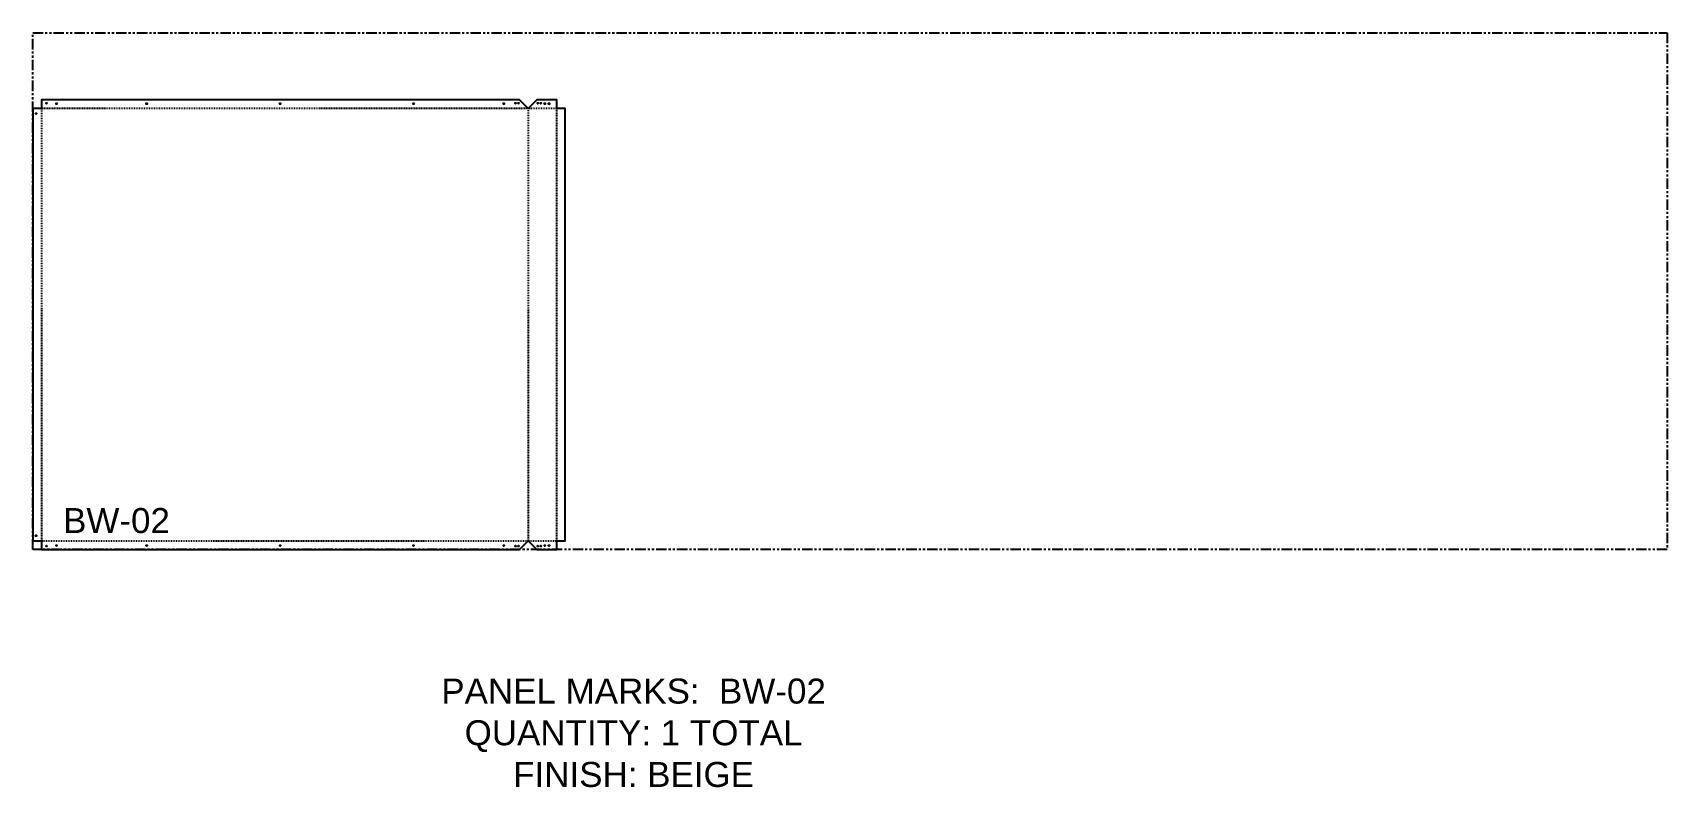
# Model space of a CAD drawing. Header units: inches. Extents: x 0 to 196, y -29 to 62.
import ezdxf

# ---------------------------------------------------------------- set-up
doc = ezdxf.new("R2010")
doc.units = ezdxf.units.IN
doc.header["$MEASUREMENT"] = 0
doc.linetypes.add('HIDDEN', pattern=[0.375, 0.25, -0.125])
doc.linetypes.add('PHANTOM', pattern=[2.5, 1.25, -0.25, 0.25, -0.25, 0.25, -0.25])
for name, color, linetype in [('DETAIL', 7, 'Continuous'), ('HOLES', 6, 'Continuous'), ('ROUT', 1, 'HIDDEN'), ('SHEET', 5, 'PHANTOM'), ('TEXT', 2, 'PHANTOM')]:
    doc.layers.add(name, color=color, linetype=linetype)
doc.styles.get("Standard").update_dxf_attribs({"font": 'arial.ttf'})

msp = doc.modelspace()

# ---------------------------------------------------------------- linework, layer by layer
at = {"layer": 'DETAIL', "ltscale": 0.25}
msp.add_lwpolyline([(1.04, 0), (58.38, 0), (59.41, 1.04), (60.45, 0), (62.85, 0), (62.85, 1.04), (63.85, 1.04), (63.85, 52.91), (62.85, 52.91), (62.85, 53.95), (60.45, 53.95), (59.41, 52.91), (58.38, 53.95), (1.04, 53.95), (1.04, 52.91), (0, 52.91), (0, 1.04), (1.04, 1.04)], close=True, dxfattribs=at)
at = {"layer": 'HOLES', "ltscale": 0.25}
for centre in [(1.66, 53.54), (2.86, 53.48), (13.67, 53.48), (29.67, 53.48), (45.67, 53.48), (56.48, 53.48), (57.88, 53.54), (58.26, 53.54), (60.57, 53.54), (60.94, 53.54), (61.41, 53.48), (61.91, 53.48), (0.41, 52.29), (0.41, 1.66), (1.66, 0.41), (2.86, 0.47), (13.67, 0.47), (29.67, 0.47), (45.67, 0.47), (56.48, 0.47), (57.88, 0.41), (58.26, 0.41), (60.57, 0.41), (60.94, 0.41), (61.41, 0.47), (61.91, 0.47)]:
    msp.add_circle(centre, 0.0625, dxfattribs=at)
at = {"layer": 'ROUT', "ltscale": 0.25}
for p, q in [((1.04, 53.95), (1.04, 0)), ((59.41, 52.91), (59.41, 1.04))]:
    msp.add_line(p, q, dxfattribs=at)
msp.add_lwpolyline([(0, 1.04), (62.85, 1.04), (62.85, 52.91), (0, 52.91)], dxfattribs=at)
at = {"layer": 'SHEET'}
msp.add_lwpolyline([(0, 62), (196, 62), (196, 0), (0, 0)], close=True, dxfattribs=at)

# ---------------------------------------------------------------- texts
at = {"layer": 'TEXT', "char_height": 3, "attachment_point": 5}
for s, insert in [('BW-02', (10.05, 3.45)), ('PANEL MARKS:  BW-02\\PQUANTITY: 1 TOTAL\\PFINISH: BEIGE', (72.05, -22.01))]:
    msp.add_mtext_dynamic_manual_height_columns(s, width=199.7409, gutter_width=1, heights=[0], dxfattribs=dict(at, insert=insert))

doc.saveas('drawing.dxf')
